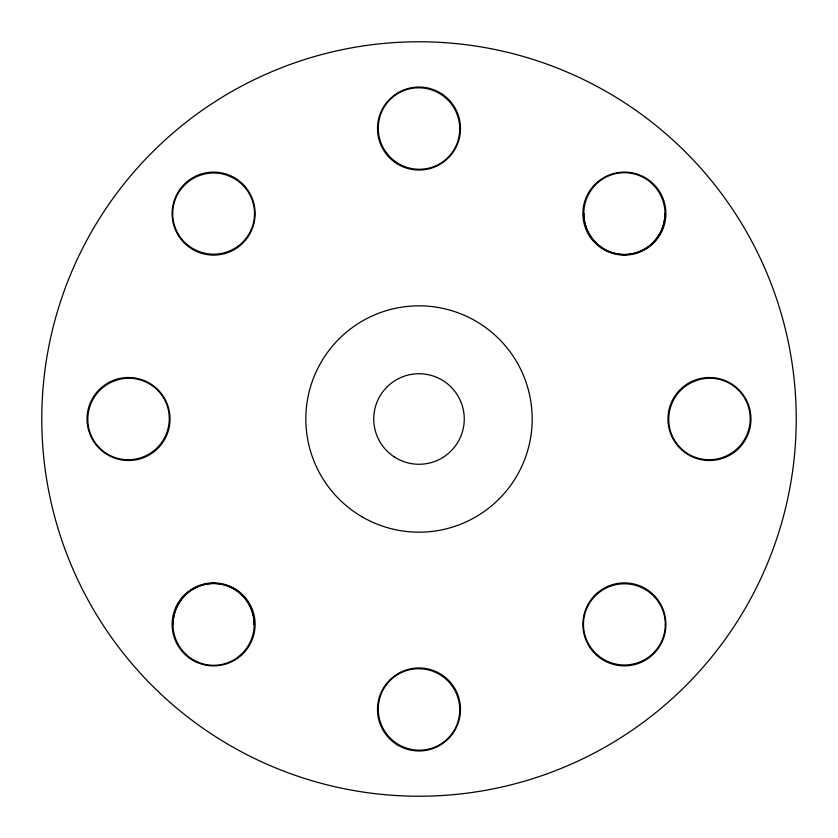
<?xml version="1.0" encoding="UTF-8"?>
<svg xmlns="http://www.w3.org/2000/svg" width="838" height="838" viewBox="0 0 838 838"><rect width="100%" height="100%" fill="white"/><g stroke="black" fill="none" stroke-linecap="round" stroke-linejoin="round"><path stroke-width="1.26" d="M583.782 213.617A41.02 40.612 -90 0 1 624.383 172.691A41.02 40.612 -90 0 1 664.995 213.617A41.02 40.612 90 0 1 624.383 254.532A41.02 40.612 90 0 1 583.782 213.617A41.02 40.612 -90 0 0 624.383 254.532A41.02 40.612 -90 0 0 664.995 213.617M254.218 624.383A41.02 40.612 -90 0 1 213.617 665.309A41.02 40.612 -90 0 1 173.005 624.383A41.02 40.612 -90 0 1 213.617 583.468A41.02 40.612 90 0 1 254.218 624.383A41.02 40.612 -90 0 0 213.617 583.468A41.02 40.612 90 0 0 173.005 624.383M687.558 454.248A41.491 41.491 0 0 0 750.932 420.341A41.491 41.491 0 0 0 689.884 382.411A41.491 41.491 0 0 0 687.558 454.248M218.32 738.414A377.226 377.226 0 0 0 795.964 433.089A377.226 377.226 0 0 0 242.727 85.497A377.226 377.226 0 0 0 218.32 738.414M603.601 249.525A41.491 41.491 0 0 0 665.885 213.648A41.491 41.491 0 0 0 603.674 177.656A41.491 41.491 0 0 0 603.601 249.525M397.097 163.787A41.491 41.491 0 0 0 460.471 129.88A41.491 41.491 0 0 0 399.422 91.95A41.491 41.491 0 0 0 397.097 163.787M192.834 249.525A41.491 41.491 0 0 0 255.108 213.648A41.491 41.491 0 0 0 192.897 177.656A41.491 41.491 0 0 0 192.834 249.525M106.636 454.248A41.491 41.491 0 0 0 170.009 420.341A41.491 41.491 0 0 0 108.961 382.411A41.491 41.491 0 0 0 106.636 454.248M192.834 660.302A41.491 41.491 0 0 0 255.108 624.425A41.491 41.491 0 0 0 192.897 588.433A41.491 41.491 0 0 0 192.834 660.302M397.097 744.71A41.491 41.491 0 0 0 460.471 710.802A41.491 41.491 0 0 0 399.422 672.872A41.491 41.491 0 0 0 397.097 744.71M603.601 660.302A41.491 41.491 0 0 0 665.885 624.425A41.491 41.491 0 0 0 603.674 588.433A41.491 41.491 0 0 0 603.601 660.302M394.269 456.909A45.262 45.262 0 0 0 464.2 421.462A45.262 45.262 0 0 0 398.532 378.629A45.262 45.262 0 0 0 394.269 456.909M362.414 517.004A113.172 113.172 0 0 0 532.172 419A113.172 113.172 0 0 0 362.414 320.996A113.172 113.172 0 0 0 362.414 517.004M172.691 213.617A41.02 40.612 0 0 0 213.617 254.218A41.02 40.612 0 0 0 254.532 213.617A41.02 40.612 0 0 0 213.617 173.005A41.02 40.612 0 0 0 172.691 213.617M390.068 99.607A41.02 40.612 45 0 0 390.288 157.251A41.02 40.612 45 0 0 447.932 157.471A41.02 40.612 45 0 0 447.712 99.827A41.02 40.612 45 0 0 390.068 99.607M738.393 390.068A41.02 40.612 -45 0 0 680.749 390.288A41.02 40.612 -45 0 0 680.529 447.932A41.02 40.612 -45 0 0 738.173 447.712A41.02 40.612 -45 0 0 738.393 390.068M665.309 624.383A41.02 40.612 0 0 0 624.383 583.782A41.02 40.612 0 0 0 583.468 624.383A41.02 40.612 0 0 0 624.383 664.995A41.02 40.612 0 0 0 665.309 624.383M447.932 738.393A41.02 40.612 45 0 0 447.712 680.749A41.02 40.612 45 0 0 390.068 680.529A41.02 40.612 45 0 0 390.288 738.173A41.02 40.612 45 0 0 447.932 738.393M99.607 447.932A41.02 40.612 -45 0 0 157.251 447.712A41.02 40.612 -45 0 0 157.471 390.068A41.02 40.612 -45 0 0 99.827 390.288A41.02 40.612 -45 0 0 99.607 447.932"/></g></svg>
